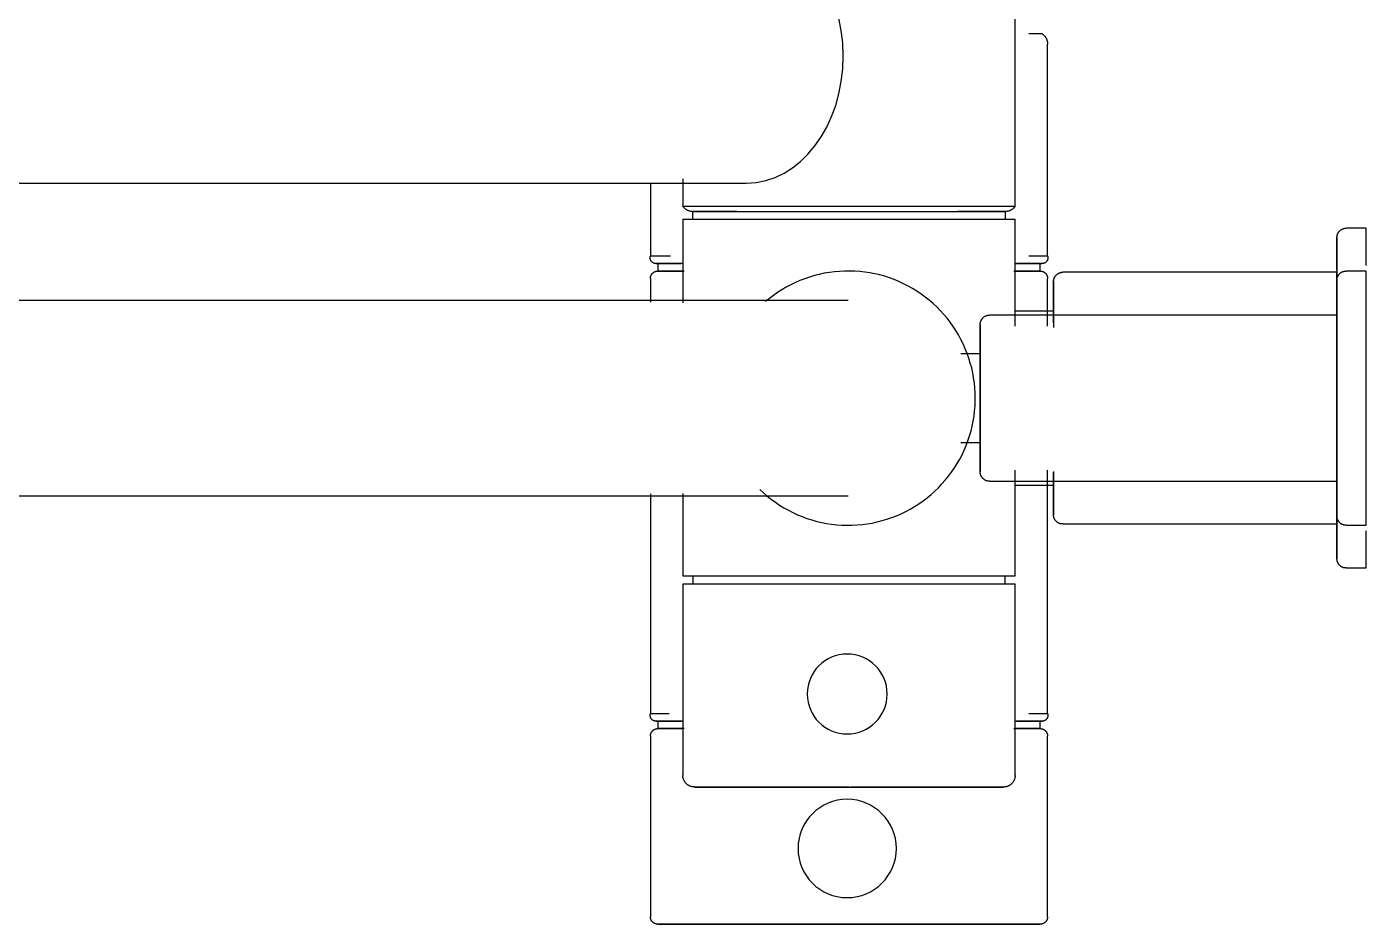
# Model space of a CAD drawing. Extents: x -45.7 to -14.1, y -192.9 to -169.
# Drawn here: x -35.5166 to -35.3796, y -173.3351 to -173.2433 of the extents above; entities that cross this region are included whole.
import ezdxf

# ---------------------------------------------------------------- set-up
doc = ezdxf.new("R2010")
doc.units = 0
doc.layers.add('CB- NET THAY-', color=7, linetype='Continuous')

# ---------------------------------------------------------------- blocks, each defined once
blk = doc.blocks.new('CTA - VÒI SEN - VÒI SEN Mora Izzy 130012-1060262-MB KIẾN TRÚC TẦNG 1')
at = {"layer": 'CB- NET THAY-'}
for p, q in [((-0.1737, 0), (-0.1737, -0.0206)), ((-0.1356, 0), (-0.1737, 0)), ((-0.13, 0), (-0.13, -0.0206)), ((0, 0), (-0.13, 0)), ((0.13, 0), (0, 0)), ((0.13, -0.0206), (0.13, 0)), ((0.1737, 0), (0.1356, 0)), ((0.1737, -0.0206), (0.1737, 0)), ((-0.1287, -0.03), (-0.1287, -0.3104)), ((-0.0764, -0.03), (-0.1287, -0.03)), ((-0.085, -0.03), (-0.085, -0.3854)), ((0, -0.03), (-0.085, -0.03)), ((0.085, -0.03), (0, -0.03)), ((0.1287, -0.03), (0.0764, -0.03)), ((0.085, -0.3854), (0.085, -0.03)), ((0.1287, -0.3104), (0.1287, -0.03)), ((-0.1455, -0.3261), (-0.3622, -0.3261)), ((-0.1455, -0.3452), (-0.1455, -0.3261)), ((-0.0736, -0.3261), (-0.1225, -0.3261)), ((-0.089, -0.32), (-0.089, -0.3592)), ((-0.0771, -0.32), (-0.089, -0.32)), ((0.3225, -0.3261), (0.0736, -0.3261)), ((0.089, -0.32), (0.0771, -0.32)), ((0.089, -0.3592), (0.089, -0.32)), ((0.3225, -0.3452), (0.3225, -0.3261)), ((0.5115, -0.3261), (0.3455, -0.3261)), ((0.5305, -0.3261), (0.5115, -0.3261)), ((-0.3731, -0.3454), (-0.3731, -0.3324)), ((-0.13, -0.3336), (-0.138, -0.3336)), ((-0.138, -0.3455), (-0.138, -0.3336)), ((-0.13, -0.3455), (-0.13, -0.3336)), ((0.338, -0.3336), (0.33, -0.3336)), ((0.33, -0.3455), (0.33, -0.3336)), ((0.338, -0.3455), (0.338, -0.3336)), ((-0.1962, -0.3592), (-0.49, -0.3592)), ((-0.1962, -0.5292), (-0.1962, -0.3592)), ((-0.183, -0.3692), (-0.1909, -0.3692)), ((-0.1909, -0.5292), (-0.1909, -0.3692)), ((-0.0736, -0.3592), (-0.183, -0.3592)), ((-0.183, -0.5292), (-0.183, -0.3592)), ((0.1817, -0.3592), (0.0736, -0.3592)), ((0.1817, -0.5292), (0.1817, -0.3592)), ((0.19, -0.3695), (0.1817, -0.3695)), ((0.3858, -0.3592), (0.19, -0.3592)), ((0.19, -0.5292), (0.19, -0.3592)), ((-0.0453, -0.395), (-0.0453, -0.4149)), ((0, -0.395), (-0.0453, -0.395)), ((0.0453, -0.395), (0, -0.395)), ((0.0453, -0.4149), (0.0453, -0.395)), ((-0.1962, -0.6992), (-0.1962, -0.5292)), ((-0.1909, -0.6892), (-0.1909, -0.5292)), ((-0.183, -0.6992), (-0.183, -0.5292)), ((0.1817, -0.6992), (0.1817, -0.5292)), ((0.19, -0.6992), (0.19, -0.5292)), ((0.3978, -0.5292), (0.3978, -0.5263)), ((0.3978, -0.5322), (0.3978, -0.5292)), ((0.538, -0.5292), (0.538, -0.5277)), ((0.538, -0.5308), (0.538, -0.5292)), ((-0.22, -1.5551), (-0.22, -0.6343)), ((-0.1909, -0.6892), (-0.183, -0.6892)), ((0.1817, -0.6889), (0.19, -0.6889)), ((-0.2244, -0.6992), (-0.1962, -0.6992)), ((-0.183, -0.6992), (-0.0974, -0.6992)), ((-0.1455, -0.7324), (-0.1455, -0.7118)), ((0.0974, -0.6992), (0.1817, -0.6992)), ((0.19, -0.6992), (0.3858, -0.6992)), ((-0.138, -0.7249), (-0.138, -0.7129)), ((-0.138, -0.7249), (-0.13, -0.7249)), ((-0.13, -0.7249), (-0.13, -0.7129)), ((0.3225, -0.7324), (0.3225, -0.7132)), ((0.33, -0.7249), (0.33, -0.7129)), ((0.33, -0.7249), (0.338, -0.7249)), ((0.338, -0.7249), (0.338, -0.7129)), ((-0.22, -0.7324), (-0.1455, -0.7324)), ((-0.1225, -0.7324), (-0.098, -0.7324)), ((0.0978, -0.7324), (0.3225, -0.7324)), ((0.3455, -0.7324), (0.5115, -0.7324)), ((0.5115, -0.7324), (0.5305, -0.7324)), ((-0.1, -0.98), (-0.1, -3.58)), ((0.1, -3.58), (0.1, -0.98))]:
    blk.add_line(p, q, dxfattribs=at)
for points in [[(-0.1643, -0.03), (-0.1647, -0.03), (-0.1651, -0.03), (-0.1655, -0.0299), (-0.1658, -0.0299), (-0.1662, -0.0298), (-0.1666, -0.0297), (-0.1669, -0.0296), (-0.1673, -0.0295), (-0.1677, -0.0294), (-0.168, -0.0293), (-0.1684, -0.0291), (-0.1687, -0.0289), (-0.169, -0.0288), (-0.1693, -0.0286), (-0.1697, -0.0284), (-0.17, -0.0281), (-0.1703, -0.0279), (-0.1705, -0.0277), (-0.1708, -0.0274), (-0.1711, -0.0271), (-0.1713, -0.0269), (-0.1716, -0.0266), (-0.1718, -0.0263), (-0.172, -0.026), (-0.1723, -0.0257), (-0.1725, -0.0254), (-0.1726, -0.025), (-0.1728, -0.0247), (-0.173, -0.0244), (-0.1731, -0.024), (-0.1732, -0.0237), (-0.1734, -0.0233), (-0.1735, -0.0229), (-0.1735, -0.0226), (-0.1736, -0.0222), (-0.1737, -0.0218), (-0.1737, -0.0215), (-0.1737, -0.0211), (-0.1737, -0.0207), (-0.1737, -0.0206)], [(-0.1206, -0.03), (-0.121, -0.03), (-0.1213, -0.03), (-0.1217, -0.0299), (-0.1221, -0.0299), (-0.1225, -0.0298), (-0.1228, -0.0297), (-0.1232, -0.0296), (-0.1236, -0.0295), (-0.1239, -0.0294), (-0.1243, -0.0293), (-0.1246, -0.0291), (-0.1249, -0.0289), (-0.1253, -0.0288), (-0.1256, -0.0286), (-0.1259, -0.0284), (-0.1262, -0.0281), (-0.1265, -0.0279), (-0.1268, -0.0277), (-0.1271, -0.0274), (-0.1273, -0.0271), (-0.1276, -0.0269), (-0.1278, -0.0266), (-0.1281, -0.0263), (-0.1283, -0.026), (-0.1285, -0.0257), (-0.1287, -0.0254), (-0.1289, -0.025), (-0.1291, -0.0247), (-0.1292, -0.0244), (-0.1294, -0.024), (-0.1295, -0.0237), (-0.1296, -0.0233), (-0.1297, -0.0229), (-0.1298, -0.0226), (-0.1299, -0.0222), (-0.1299, -0.0218), (-0.13, -0.0215), (-0.13, -0.0211), (-0.13, -0.0207), (-0.13, -0.0206)], [(0.13, -0.0206), (0.13, -0.021), (0.13, -0.0213), (0.1299, -0.0217), (0.1299, -0.0221), (0.1298, -0.0225), (0.1297, -0.0228), (0.1296, -0.0232), (0.1295, -0.0236), (0.1294, -0.0239), (0.1293, -0.0243), (0.1291, -0.0246), (0.1289, -0.0249), (0.1288, -0.0253), (0.1286, -0.0256), (0.1284, -0.0259), (0.1281, -0.0262), (0.1279, -0.0265), (0.1277, -0.0268), (0.1274, -0.0271), (0.1271, -0.0273), (0.1269, -0.0276), (0.1266, -0.0278), (0.1263, -0.0281), (0.126, -0.0283), (0.1257, -0.0285), (0.1254, -0.0287), (0.125, -0.0289), (0.1247, -0.0291), (0.1244, -0.0292), (0.124, -0.0294), (0.1237, -0.0295), (0.1233, -0.0296), (0.1229, -0.0297), (0.1226, -0.0298), (0.1222, -0.0299), (0.1218, -0.0299), (0.1214, -0.03), (0.1211, -0.03), (0.1207, -0.03), (0.1206, -0.03)], [(0.1737, -0.0206), (0.1737, -0.021), (0.1737, -0.0213), (0.1737, -0.0217), (0.1736, -0.0221), (0.1736, -0.0225), (0.1735, -0.0228), (0.1734, -0.0232), (0.1733, -0.0236), (0.1731, -0.0239), (0.173, -0.0243), (0.1729, -0.0246), (0.1727, -0.0249), (0.1725, -0.0253), (0.1723, -0.0256), (0.1721, -0.0259), (0.1719, -0.0262), (0.1717, -0.0265), (0.1714, -0.0268), (0.1712, -0.0271), (0.1709, -0.0273), (0.1706, -0.0276), (0.1703, -0.0278), (0.17, -0.0281), (0.1697, -0.0283), (0.1694, -0.0285), (0.1691, -0.0287), (0.1688, -0.0289), (0.1684, -0.0291), (0.1681, -0.0292), (0.1678, -0.0294), (0.1674, -0.0295), (0.167, -0.0296), (0.1667, -0.0297), (0.1663, -0.0298), (0.1659, -0.0299), (0.1656, -0.0299), (0.1652, -0.03), (0.1648, -0.03), (0.1644, -0.03), (0.1643, -0.03)], [(-0.1308, -0.03), (-0.1346, -0.03), (-0.1383, -0.03), (-0.1417, -0.03), (-0.1449, -0.03), (-0.1479, -0.03), (-0.1507, -0.03), (-0.1532, -0.03), (-0.1554, -0.03), (-0.1574, -0.03), (-0.1592, -0.03), (-0.1607, -0.03), (-0.162, -0.03), (-0.1629, -0.03), (-0.1637, -0.03), (-0.1641, -0.03), (-0.1643, -0.03)], [(-0.1643, -0.03), (-0.1642, -0.03), (-0.1638, -0.03), (-0.1632, -0.03), (-0.1622, -0.03), (-0.1611, -0.03), (-0.1596, -0.03), (-0.1579, -0.03), (-0.156, -0.03), (-0.1538, -0.03), (-0.1514, -0.03), (-0.1487, -0.03), (-0.1458, -0.03), (-0.1426, -0.03), (-0.1392, -0.03), (-0.1356, -0.03), (-0.1318, -0.03), (-0.1278, -0.03), (-0.1236, -0.03), (-0.1191, -0.03), (-0.1145, -0.03), (-0.1097, -0.03), (-0.1047, -0.03), (-0.0996, -0.03), (-0.0943, -0.03), (-0.0888, -0.03), (-0.0832, -0.03), (-0.0775, -0.03), (-0.0716, -0.03)], [(-0.072, -0.03), (-0.0758, -0.03), (-0.0795, -0.03), (-0.0831, -0.03), (-0.0865, -0.03), (-0.0898, -0.03), (-0.0929, -0.03), (-0.0959, -0.03), (-0.0988, -0.03), (-0.1015, -0.03), (-0.104, -0.03), (-0.1064, -0.03), (-0.1085, -0.03), (-0.1106, -0.03), (-0.1124, -0.03), (-0.1141, -0.03), (-0.1155, -0.03), (-0.1168, -0.03), (-0.1179, -0.03), (-0.1188, -0.03), (-0.1196, -0.03), (-0.1201, -0.03), (-0.1204, -0.03), (-0.1206, -0.03)], [(-0.1206, -0.03), (-0.1205, -0.03), (-0.1202, -0.03), (-0.1197, -0.03), (-0.1191, -0.03), (-0.1182, -0.03), (-0.1171, -0.03), (-0.1159, -0.03), (-0.1145, -0.03), (-0.1129, -0.03), (-0.1111, -0.03), (-0.1091, -0.03), (-0.107, -0.03), (-0.1047, -0.03), (-0.1022, -0.03), (-0.0995, -0.03), (-0.0967, -0.03), (-0.0938, -0.03), (-0.0907, -0.03), (-0.0874, -0.03), (-0.084, -0.03), (-0.0805, -0.03), (-0.0768, -0.03), (-0.0731, -0.03), (-0.0692, -0.03), (-0.0652, -0.03), (-0.061, -0.03), (-0.0568, -0.03), (-0.0525, -0.03), (-0.0482, -0.03), (-0.0437, -0.03), (-0.0392, -0.03), (-0.0346, -0.03), (-0.0299, -0.03), (-0.0252, -0.03), (-0.0205, -0.03), (-0.0157, -0.03), (-0.0109, -0.03), (-0.0061, -0.03), (-0.0013, -0.03), (0, -0.03)], [(0, -0.03), (0.0048, -0.03), (0.0096, -0.03), (0.0144, -0.03), (0.0192, -0.03), (0.024, -0.03), (0.0287, -0.03), (0.0333, -0.03), (0.0379, -0.03), (0.0425, -0.03), (0.047, -0.03), (0.0514, -0.03), (0.0557, -0.03), (0.0599, -0.03), (0.0641, -0.03), (0.0681, -0.03), (0.072, -0.03), (0.0758, -0.03), (0.0795, -0.03), (0.0831, -0.03), (0.0865, -0.03), (0.0898, -0.03), (0.0929, -0.03), (0.0959, -0.03), (0.0988, -0.03), (0.1015, -0.03), (0.104, -0.03), (0.1064, -0.03), (0.1085, -0.03), (0.1106, -0.03), (0.1124, -0.03), (0.1141, -0.03), (0.1155, -0.03), (0.1168, -0.03), (0.1179, -0.03), (0.1188, -0.03), (0.1196, -0.03), (0.1201, -0.03), (0.1204, -0.03), (0.1206, -0.03)], [(0.1206, -0.03), (0.1205, -0.03), (0.1202, -0.03), (0.1197, -0.03), (0.1191, -0.03), (0.1182, -0.03), (0.1171, -0.03), (0.1159, -0.03), (0.1145, -0.03), (0.1129, -0.03), (0.1111, -0.03), (0.1091, -0.03), (0.107, -0.03), (0.1047, -0.03), (0.1022, -0.03), (0.0995, -0.03), (0.0967, -0.03), (0.0938, -0.03), (0.0907, -0.03), (0.0874, -0.03), (0.084, -0.03), (0.0805, -0.03), (0.0768, -0.03), (0.0731, -0.03)], [(0.0759, -0.03), (0.0817, -0.03), (0.0873, -0.03), (0.0928, -0.03), (0.0981, -0.03), (0.1033, -0.03), (0.1084, -0.03), (0.1132, -0.03), (0.1179, -0.03), (0.1224, -0.03), (0.1267, -0.03), (0.1308, -0.03), (0.1346, -0.03), (0.1383, -0.03), (0.1417, -0.03), (0.1449, -0.03), (0.1479, -0.03), (0.1507, -0.03), (0.1532, -0.03), (0.1554, -0.03), (0.1574, -0.03), (0.1592, -0.03), (0.1607, -0.03), (0.162, -0.03), (0.1629, -0.03), (0.1637, -0.03), (0.1641, -0.03), (0.1643, -0.03)], [(0.1643, -0.03), (0.1642, -0.03), (0.1638, -0.03), (0.1632, -0.03), (0.1622, -0.03), (0.1611, -0.03), (0.1596, -0.03), (0.1579, -0.03), (0.156, -0.03), (0.1538, -0.03), (0.1514, -0.03), (0.1487, -0.03), (0.1458, -0.03), (0.1426, -0.03), (0.1392, -0.03), (0.1356, -0.03), (0.1318, -0.03), (0.1278, -0.03)], [(-0.1192, -0.32), (-0.1196, -0.32), (-0.1199, -0.32), (-0.1203, -0.3199), (-0.1207, -0.3199), (-0.1211, -0.3198), (-0.1214, -0.3197), (-0.1218, -0.3196), (-0.1222, -0.3195), (-0.1225, -0.3194), (-0.1229, -0.3192), (-0.1233, -0.3191), (-0.1236, -0.3189), (-0.1239, -0.3187), (-0.1243, -0.3185), (-0.1246, -0.3183), (-0.1249, -0.3181), (-0.1252, -0.3179), (-0.1255, -0.3176), (-0.1258, -0.3174), (-0.126, -0.3171), (-0.1263, -0.3168), (-0.1266, -0.3165), (-0.1268, -0.3162), (-0.127, -0.3159), (-0.1272, -0.3156), (-0.1274, -0.3153), (-0.1276, -0.3149), (-0.1278, -0.3146), (-0.128, -0.3142), (-0.1281, -0.3139), (-0.1282, -0.3135), (-0.1283, -0.3132), (-0.1285, -0.3128), (-0.1285, -0.3124), (-0.1286, -0.312), (-0.1287, -0.3117), (-0.1287, -0.3113), (-0.1287, -0.3109), (-0.1287, -0.3105), (-0.1287, -0.3104)], [(0.1287, -0.3104), (0.1287, -0.3108), (0.1287, -0.3112), (0.1287, -0.3116), (0.1286, -0.3119), (0.1286, -0.3123), (0.1285, -0.3127), (0.1284, -0.3131), (0.1283, -0.3134), (0.1281, -0.3138), (0.128, -0.3142), (0.1278, -0.3145), (0.1277, -0.3148), (0.1275, -0.3152), (0.1273, -0.3155), (0.1271, -0.3158), (0.1269, -0.3161), (0.1266, -0.3164), (0.1264, -0.3167), (0.1261, -0.317), (0.1258, -0.3173), (0.1256, -0.3176), (0.1253, -0.3178), (0.125, -0.318), (0.1247, -0.3183), (0.1243, -0.3185), (0.124, -0.3187), (0.1237, -0.3189), (0.1233, -0.319), (0.123, -0.3192), (0.1226, -0.3193), (0.1223, -0.3195), (0.1219, -0.3196), (0.1215, -0.3197), (0.1212, -0.3198), (0.1208, -0.3199), (0.1204, -0.3199), (0.12, -0.32), (0.1197, -0.32), (0.1193, -0.32), (0.1192, -0.32)], [(-0.3731, -0.3324), (-0.3729, -0.3319), (-0.3726, -0.3315), (-0.3723, -0.3311), (-0.372, -0.3307), (-0.3717, -0.3303), (-0.3713, -0.33), (-0.371, -0.3296), (-0.3706, -0.3293), (-0.3702, -0.3289), (-0.3698, -0.3286), (-0.3694, -0.3283), (-0.369, -0.3281), (-0.3686, -0.3278), (-0.3681, -0.3276), (-0.3677, -0.3273), (-0.3672, -0.3271), (-0.3667, -0.3269), (-0.3663, -0.3268), (-0.3658, -0.3266), (-0.3653, -0.3265), (-0.3648, -0.3264), (-0.3643, -0.3263), (-0.3638, -0.3262), (-0.3633, -0.3261), (-0.3628, -0.3261), (-0.3623, -0.3261), (-0.3622, -0.3261)], [(-0.1455, -0.3261), (-0.1453, -0.326), (-0.145, -0.3259), (-0.1448, -0.3259), (-0.1446, -0.3258), (-0.1444, -0.3258), (-0.1441, -0.3258), (-0.1439, -0.3258), (-0.1437, -0.3257), (-0.1434, -0.3257), (-0.1432, -0.3258), (-0.143, -0.3258), (-0.1427, -0.3258), (-0.1425, -0.3258), (-0.1423, -0.3259), (-0.142, -0.3259), (-0.1418, -0.326), (-0.1416, -0.3261), (-0.1414, -0.3261), (-0.1412, -0.3262), (-0.1409, -0.3263), (-0.1407, -0.3264), (-0.1405, -0.3266), (-0.1403, -0.3267), (-0.1401, -0.3268), (-0.14, -0.327), (-0.1398, -0.3271), (-0.1396, -0.3273), (-0.1394, -0.3274), (-0.1393, -0.3276), (-0.1391, -0.3278), (-0.139, -0.3279), (-0.1388, -0.3281), (-0.1387, -0.3283), (-0.1385, -0.3285), (-0.1384, -0.3287), (-0.1383, -0.3289), (-0.1382, -0.3291), (-0.1381, -0.3293), (-0.138, -0.3295), (-0.138, -0.3298), (-0.1379, -0.33), (-0.1378, -0.3302), (-0.1378, -0.3304), (-0.1377, -0.3307), (-0.1377, -0.3309), (-0.1377, -0.3311), (-0.1377, -0.3314), (-0.1377, -0.3316)], [(-0.13, -0.3336), (-0.13, -0.3333), (-0.13, -0.333), (-0.1299, -0.3327), (-0.1299, -0.3324), (-0.1299, -0.3321), (-0.1298, -0.3318), (-0.1297, -0.3315), (-0.1296, -0.3312), (-0.1295, -0.3309), (-0.1294, -0.3307), (-0.1293, -0.3304), (-0.1292, -0.3301), (-0.129, -0.3298), (-0.1289, -0.3296), (-0.1287, -0.3293), (-0.1285, -0.3291), (-0.1283, -0.3289), (-0.1281, -0.3286), (-0.1279, -0.3284), (-0.1277, -0.3282), (-0.1275, -0.328), (-0.1273, -0.3278), (-0.1271, -0.3276), (-0.1268, -0.3274), (-0.1266, -0.3273), (-0.1263, -0.3271), (-0.126, -0.327), (-0.1258, -0.3268), (-0.1255, -0.3267), (-0.1252, -0.3266), (-0.125, -0.3265), (-0.1247, -0.3264), (-0.1244, -0.3263), (-0.1241, -0.3263), (-0.1238, -0.3262), (-0.1235, -0.3262), (-0.1232, -0.3261), (-0.1229, -0.3261), (-0.1226, -0.3261), (-0.1225, -0.3261)], [(-0.0786, -0.32), (-0.0821, -0.32), (-0.0855, -0.32), (-0.0887, -0.32), (-0.0918, -0.32), (-0.0948, -0.32), (-0.0976, -0.32), (-0.1003, -0.32), (-0.1028, -0.32), (-0.1051, -0.32), (-0.1073, -0.32), (-0.1093, -0.32), (-0.1111, -0.32), (-0.1127, -0.32), (-0.1142, -0.32), (-0.1154, -0.32), (-0.1165, -0.32), (-0.1174, -0.32), (-0.1182, -0.32), (-0.1187, -0.32), (-0.119, -0.32), (-0.1192, -0.32)], [(-0.1192, -0.32), (-0.1191, -0.32), (-0.1188, -0.32), (-0.1183, -0.32), (-0.1176, -0.32), (-0.1168, -0.32), (-0.1158, -0.32), (-0.1145, -0.32), (-0.1131, -0.32), (-0.1115, -0.32), (-0.1098, -0.32), (-0.1078, -0.32), (-0.1057, -0.32), (-0.1034, -0.32), (-0.101, -0.32), (-0.0984, -0.32), (-0.0956, -0.32), (-0.0927, -0.32), (-0.0896, -0.32), (-0.0864, -0.32), (-0.083, -0.32), (-0.0795, -0.32), (-0.0759, -0.32), (-0.0722, -0.32)], [(0.0749, -0.32), (0.0786, -0.32), (0.0821, -0.32), (0.0855, -0.32), (0.0887, -0.32), (0.0918, -0.32), (0.0948, -0.32), (0.0976, -0.32), (0.1003, -0.32), (0.1028, -0.32), (0.1051, -0.32), (0.1073, -0.32), (0.1093, -0.32), (0.1111, -0.32), (0.1127, -0.32), (0.1142, -0.32), (0.1154, -0.32), (0.1165, -0.32), (0.1174, -0.32), (0.1182, -0.32), (0.1187, -0.32), (0.119, -0.32), (0.1192, -0.32)], [(0.1192, -0.32), (0.1191, -0.32), (0.1188, -0.32), (0.1183, -0.32), (0.1176, -0.32), (0.1168, -0.32), (0.1158, -0.32), (0.1145, -0.32), (0.1131, -0.32), (0.1115, -0.32), (0.1098, -0.32), (0.1078, -0.32), (0.1057, -0.32), (0.1034, -0.32), (0.101, -0.32), (0.0984, -0.32), (0.0956, -0.32), (0.0927, -0.32), (0.0896, -0.32), (0.0864, -0.32), (0.083, -0.32), (0.0795, -0.32), (0.0759, -0.32)], [(0.3225, -0.3261), (0.3227, -0.326), (0.323, -0.3259), (0.3232, -0.3259), (0.3234, -0.3258), (0.3237, -0.3258), (0.3239, -0.3258), (0.3241, -0.3258), (0.3244, -0.3257), (0.3246, -0.3257), (0.3248, -0.3258), (0.3251, -0.3258), (0.3253, -0.3258), (0.3255, -0.3258), (0.3257, -0.3259), (0.326, -0.3259), (0.3262, -0.326), (0.3264, -0.3261), (0.3266, -0.3261), (0.3269, -0.3262), (0.3271, -0.3263), (0.3273, -0.3264), (0.3275, -0.3266), (0.3277, -0.3267), (0.3279, -0.3268), (0.3281, -0.327), (0.3282, -0.3271), (0.3284, -0.3273), (0.3286, -0.3274), (0.3288, -0.3276), (0.3289, -0.3278), (0.3291, -0.3279), (0.3292, -0.3281), (0.3293, -0.3283), (0.3295, -0.3285), (0.3296, -0.3287), (0.3297, -0.3289), (0.3298, -0.3291), (0.3299, -0.3293), (0.33, -0.3295), (0.3301, -0.3298), (0.3301, -0.33), (0.3302, -0.3302), (0.3302, -0.3304), (0.3303, -0.3307), (0.3303, -0.3309), (0.3303, -0.3311), (0.3303, -0.3314), (0.3303, -0.3316)], [(0.338, -0.3336), (0.338, -0.3333), (0.338, -0.333), (0.3381, -0.3327), (0.3381, -0.3324), (0.3382, -0.3321), (0.3382, -0.3318), (0.3383, -0.3315), (0.3384, -0.3312), (0.3385, -0.3309), (0.3386, -0.3307), (0.3387, -0.3304), (0.3389, -0.3301), (0.339, -0.3298), (0.3392, -0.3296), (0.3393, -0.3293), (0.3395, -0.3291), (0.3397, -0.3289), (0.3399, -0.3286), (0.3401, -0.3284), (0.3403, -0.3282), (0.3405, -0.328), (0.3407, -0.3278), (0.341, -0.3276), (0.3412, -0.3274), (0.3414, -0.3273), (0.3417, -0.3271), (0.342, -0.327), (0.3422, -0.3268), (0.3425, -0.3267), (0.3428, -0.3266), (0.3431, -0.3265), (0.3433, -0.3264), (0.3436, -0.3263), (0.3439, -0.3263), (0.3442, -0.3262), (0.3445, -0.3262), (0.3448, -0.3261), (0.3451, -0.3261), (0.3454, -0.3261), (0.3455, -0.3261)], [(0.5305, -0.3261), (0.5308, -0.3261), (0.5311, -0.3261), (0.5314, -0.3261), (0.5317, -0.3262), (0.532, -0.3262), (0.5323, -0.3263), (0.5326, -0.3264), (0.5329, -0.3265), (0.5332, -0.3266), (0.5334, -0.3267), (0.5337, -0.3268), (0.534, -0.3269), (0.5342, -0.3271), (0.5345, -0.3272), (0.5348, -0.3274), (0.535, -0.3276), (0.5352, -0.3277), (0.5355, -0.3279), (0.5357, -0.3281), (0.5359, -0.3283), (0.5361, -0.3286), (0.5363, -0.3288), (0.5365, -0.329), (0.5367, -0.3293), (0.5368, -0.3295), (0.537, -0.3298), (0.5371, -0.33), (0.5373, -0.3303), (0.5374, -0.3306), (0.5375, -0.3308), (0.5376, -0.3311), (0.5377, -0.3314), (0.5378, -0.3317), (0.5378, -0.332), (0.5379, -0.3323), (0.5379, -0.3326), (0.538, -0.3329), (0.538, -0.3332), (0.538, -0.3335), (0.538, -0.3335)], [(-0.1377, -0.3588), (-0.1377, -0.3549), (-0.1377, -0.3513), (-0.1377, -0.348), (-0.1377, -0.345), (-0.1377, -0.3423), (-0.1377, -0.3399), (-0.1377, -0.3378), (-0.1377, -0.336), (-0.1377, -0.3345), (-0.1377, -0.3333), (-0.1377, -0.3324), (-0.1377, -0.3318), (-0.1377, -0.3316)], [(-0.1377, -0.3316), (-0.1377, -0.3317), (-0.1377, -0.3322), (-0.1377, -0.333), (-0.1377, -0.3341), (-0.1377, -0.3355), (-0.1377, -0.3372), (-0.1377, -0.3393), (-0.1377, -0.3416), (-0.1377, -0.3443), (-0.1377, -0.3472), (-0.1377, -0.3504), (-0.1377, -0.3539), (-0.1377, -0.3577)], [(-0.13, -0.3605), (-0.13, -0.3567), (-0.13, -0.3531), (-0.13, -0.3498), (-0.13, -0.3469), (-0.13, -0.3442), (-0.13, -0.3418), (-0.13, -0.3397), (-0.13, -0.3379), (-0.13, -0.3364), (-0.13, -0.3352), (-0.13, -0.3344), (-0.13, -0.3338), (-0.13, -0.3336)], [(-0.13, -0.3336), (-0.13, -0.3337), (-0.13, -0.3342), (-0.13, -0.335), (-0.13, -0.3361), (-0.13, -0.3375), (-0.13, -0.3392), (-0.13, -0.3412), (-0.13, -0.3435), (-0.13, -0.3461), (-0.13, -0.349), (-0.13, -0.3522), (-0.13, -0.3557), (-0.13, -0.3594)], [(0.3303, -0.3588), (0.3303, -0.3549), (0.3303, -0.3513), (0.3303, -0.348), (0.3303, -0.345), (0.3303, -0.3423), (0.3303, -0.3399), (0.3303, -0.3378), (0.3303, -0.336), (0.3303, -0.3345), (0.3303, -0.3333), (0.3303, -0.3324), (0.3303, -0.3318), (0.3303, -0.3316)], [(0.3303, -0.3316), (0.3303, -0.3317), (0.3303, -0.3322), (0.3303, -0.333), (0.3303, -0.3341), (0.3303, -0.3355), (0.3303, -0.3372), (0.3303, -0.3393), (0.3303, -0.3416), (0.3303, -0.3443), (0.3303, -0.3472), (0.3303, -0.3504), (0.3303, -0.3539), (0.3303, -0.3577)], [(0.338, -0.3605), (0.338, -0.3567), (0.338, -0.3531), (0.338, -0.3498), (0.338, -0.3469), (0.338, -0.3442), (0.338, -0.3418), (0.338, -0.3397), (0.338, -0.3379), (0.338, -0.3364), (0.338, -0.3352), (0.338, -0.3344), (0.338, -0.3338), (0.338, -0.3336)], [(0.338, -0.3336), (0.338, -0.3337), (0.338, -0.3342), (0.338, -0.335), (0.338, -0.3361), (0.338, -0.3375), (0.338, -0.3392), (0.338, -0.3412), (0.338, -0.3435), (0.338, -0.3461), (0.338, -0.349), (0.338, -0.3522), (0.338, -0.3557), (0.338, -0.3594)], [(0.538, -0.3335), (0.538, -0.3337), (0.538, -0.3342), (0.538, -0.3349), (0.538, -0.336), (0.538, -0.3374), (0.538, -0.3392), (0.538, -0.3412), (0.538, -0.3435), (0.538, -0.3461), (0.538, -0.349), (0.538, -0.3522), (0.538, -0.3557), (0.538, -0.3594), (0.538, -0.3634), (0.538, -0.3677), (0.538, -0.3723), (0.538, -0.3771), (0.538, -0.3821), (0.538, -0.3874), (0.538, -0.3929), (0.538, -0.3986), (0.538, -0.4045), (0.538, -0.4107), (0.538, -0.417), (0.538, -0.4235), (0.538, -0.4302), (0.538, -0.437), (0.538, -0.444), (0.538, -0.4511), (0.538, -0.4583), (0.538, -0.4657), (0.538, -0.4731), (0.538, -0.4807), (0.538, -0.4883), (0.538, -0.496), (0.538, -0.5037), (0.538, -0.5115), (0.538, -0.5193), (0.538, -0.5271), (0.538, -0.5292)], [(0.538, -0.5292), (0.538, -0.5214), (0.538, -0.5136), (0.538, -0.5058), (0.538, -0.4981), (0.538, -0.4904), (0.538, -0.4827), (0.538, -0.4752), (0.538, -0.4677), (0.538, -0.4603), (0.538, -0.453), (0.538, -0.4459), (0.538, -0.4389), (0.538, -0.432), (0.538, -0.4253), (0.538, -0.4187), (0.538, -0.4124), (0.538, -0.4062), (0.538, -0.4002), (0.538, -0.3944), (0.538, -0.3889), (0.538, -0.3835), (0.538, -0.3784), (0.538, -0.3735), (0.538, -0.3689), (0.538, -0.3646), (0.538, -0.3605), (0.538, -0.3566), (0.538, -0.3531), (0.538, -0.3498), (0.538, -0.3468), (0.538, -0.3442), (0.538, -0.3418), (0.538, -0.3397), (0.538, -0.3379), (0.538, -0.3364), (0.538, -0.3352), (0.538, -0.3343), (0.538, -0.3338), (0.538, -0.3336)], [(-0.1962, -0.3592), (-0.1958, -0.3595), (-0.1954, -0.3598), (-0.195, -0.3601), (-0.1947, -0.3604), (-0.1943, -0.3608), (-0.194, -0.3611), (-0.1937, -0.3615), (-0.1934, -0.3619), (-0.1931, -0.3623), (-0.1928, -0.3627), (-0.1926, -0.3631), (-0.1923, -0.3635), (-0.1921, -0.3639), (-0.1919, -0.3643), (-0.1917, -0.3648), (-0.1916, -0.3652), (-0.1914, -0.3657), (-0.1913, -0.3662), (-0.1912, -0.3666), (-0.1911, -0.3671), (-0.191, -0.3676), (-0.1909, -0.3681), (-0.1909, -0.3685), (-0.1909, -0.369), (-0.1909, -0.3692)], [(-0.1909, -0.5292), (-0.1909, -0.5228), (-0.1909, -0.5164), (-0.1909, -0.5101), (-0.1909, -0.5037), (-0.1909, -0.4974), (-0.1909, -0.4912), (-0.1909, -0.485), (-0.1909, -0.4789), (-0.1909, -0.4729), (-0.1909, -0.4669), (-0.1909, -0.4611), (-0.1909, -0.4554), (-0.1909, -0.4497), (-0.1909, -0.4442), (-0.1909, -0.4389), (-0.1909, -0.4337), (-0.1909, -0.4286), (-0.1909, -0.4237), (-0.1909, -0.419), (-0.1909, -0.4145), (-0.1909, -0.4101), (-0.1909, -0.4059), (-0.1909, -0.4019), (-0.1909, -0.3982), (-0.1909, -0.3946), (-0.1909, -0.3913), (-0.1909, -0.3881), (-0.1909, -0.3852), (-0.1909, -0.3825), (-0.1909, -0.3801), (-0.1909, -0.3779), (-0.1909, -0.376), (-0.1909, -0.3742), (-0.1909, -0.3728), (-0.1909, -0.3716), (-0.1909, -0.3706), (-0.1909, -0.3699), (-0.1909, -0.3694), (-0.1909, -0.3692)], [(-0.1909, -0.3692), (-0.1909, -0.3694), (-0.1909, -0.3697), (-0.1909, -0.3704), (-0.1909, -0.3713), (-0.1909, -0.3724), (-0.1909, -0.3738), (-0.1909, -0.3755), (-0.1909, -0.3774), (-0.1909, -0.3795), (-0.1909, -0.3819), (-0.1909, -0.3845), (-0.1909, -0.3873), (-0.1909, -0.3904), (-0.1909, -0.3937), (-0.1909, -0.3972), (-0.1909, -0.4009), (-0.1909, -0.4048), (-0.1909, -0.4089), (-0.1909, -0.4133), (-0.1909, -0.4178)], [(0.3858, -0.3592), (0.3863, -0.3592), (0.3868, -0.3593), (0.3873, -0.3593), (0.3877, -0.3594), (0.3882, -0.3595), (0.3887, -0.3596), (0.3891, -0.3597), (0.3896, -0.3598), (0.39, -0.36), (0.3905, -0.3602), (0.3909, -0.3604), (0.3913, -0.3606), (0.3918, -0.3608), (0.3922, -0.3611), (0.3926, -0.3613), (0.393, -0.3616), (0.3933, -0.3619), (0.3937, -0.3622), (0.394, -0.3625), (0.3944, -0.3629), (0.3947, -0.3632), (0.395, -0.3636), (0.3953, -0.3639), (0.3956, -0.3643), (0.3959, -0.3647), (0.3961, -0.3651), (0.3964, -0.3655), (0.3966, -0.366), (0.3968, -0.3664), (0.3969, -0.3668), (0.3971, -0.3673), (0.3973, -0.3678), (0.3974, -0.3682), (0.3975, -0.3687), (0.3976, -0.3691), (0.3977, -0.3696), (0.3977, -0.3701), (0.3977, -0.3706), (0.3978, -0.371), (0.3978, -0.3712)], [(0.3978, -0.5292), (0.3978, -0.5229), (0.3978, -0.5166), (0.3978, -0.5103), (0.3978, -0.5041), (0.3978, -0.4978), (0.3978, -0.4917), (0.3978, -0.4856), (0.3978, -0.4795), (0.3978, -0.4736), (0.3978, -0.4677), (0.3978, -0.4619), (0.3978, -0.4562), (0.3978, -0.4507), (0.3978, -0.4453), (0.3978, -0.44), (0.3978, -0.4348), (0.3978, -0.4298), (0.3978, -0.425), (0.3978, -0.4203), (0.3978, -0.4158), (0.3978, -0.4115), (0.3978, -0.4074), (0.3978, -0.4035), (0.3978, -0.3998), (0.3978, -0.3962), (0.3978, -0.3929), (0.3978, -0.3898), (0.3978, -0.387), (0.3978, -0.3843), (0.3978, -0.3819), (0.3978, -0.3797), (0.3978, -0.3778), (0.3978, -0.3761), (0.3978, -0.3747), (0.3978, -0.3735), (0.3978, -0.3725), (0.3978, -0.3718), (0.3978, -0.3714), (0.3978, -0.3712)], [(0.3978, -0.3712), (0.3978, -0.3713), (0.3978, -0.3717), (0.3978, -0.3723), (0.3978, -0.3732), (0.3978, -0.3743), (0.3978, -0.3757), (0.3978, -0.3773), (0.3978, -0.3792), (0.3978, -0.3813), (0.3978, -0.3836), (0.3978, -0.3862), (0.3978, -0.389), (0.3978, -0.3921), (0.3978, -0.3953), (0.3978, -0.3988), (0.3978, -0.4025), (0.3978, -0.4063), (0.3978, -0.4104), (0.3978, -0.4147), (0.3978, -0.4191), (0.3978, -0.4237), (0.3978, -0.4285), (0.3978, -0.4335), (0.3978, -0.4386), (0.3978, -0.4438), (0.3978, -0.4492), (0.3978, -0.4547), (0.3978, -0.4604), (0.3978, -0.4661), (0.3978, -0.472), (0.3978, -0.4779), (0.3978, -0.4839), (0.3978, -0.49), (0.3978, -0.4962), (0.3978, -0.5024), (0.3978, -0.5086), (0.3978, -0.5149), (0.3978, -0.5212), (0.3978, -0.5275)], [(-0.0754, -0.395), (-0.0758, -0.395), (-0.0762, -0.395), (-0.0766, -0.3949), (-0.0769, -0.3949), (-0.0773, -0.3948), (-0.0777, -0.3947), (-0.0781, -0.3946), (-0.0784, -0.3945), (-0.0788, -0.3944), (-0.0792, -0.3942), (-0.0795, -0.3941), (-0.0798, -0.3939), (-0.0802, -0.3937), (-0.0805, -0.3935), (-0.0808, -0.3933), (-0.0811, -0.3931), (-0.0814, -0.3929), (-0.0817, -0.3926), (-0.082, -0.3924), (-0.0823, -0.3921), (-0.0826, -0.3918), (-0.0828, -0.3915), (-0.083, -0.3912), (-0.0833, -0.3909), (-0.0835, -0.3906), (-0.0837, -0.3903), (-0.0839, -0.3899), (-0.084, -0.3896), (-0.0842, -0.3892), (-0.0843, -0.3889), (-0.0845, -0.3885), (-0.0846, -0.3882), (-0.0847, -0.3878), (-0.0848, -0.3874), (-0.0849, -0.387), (-0.0849, -0.3867), (-0.085, -0.3863), (-0.085, -0.3859), (-0.085, -0.3855), (-0.085, -0.3854)], [(-0.045, -0.395), (-0.0474, -0.395), (-0.0497, -0.395), (-0.052, -0.395), (-0.0541, -0.395), (-0.0562, -0.395), (-0.0581, -0.395), (-0.06, -0.395), (-0.0618, -0.395), (-0.0635, -0.395), (-0.065, -0.395), (-0.0665, -0.395), (-0.0679, -0.395), (-0.0691, -0.395), (-0.0703, -0.395), (-0.0713, -0.395), (-0.0723, -0.395), (-0.0731, -0.395), (-0.0738, -0.395), (-0.0743, -0.395), (-0.0748, -0.395), (-0.0751, -0.395), (-0.0753, -0.395), (-0.0754, -0.395)], [(-0.0754, -0.395), (-0.0754, -0.395), (-0.0752, -0.395), (-0.0749, -0.395), (-0.0745, -0.395), (-0.0739, -0.395), (-0.0733, -0.395), (-0.0725, -0.395), (-0.0716, -0.395), (-0.0706, -0.395), (-0.0695, -0.395), (-0.0682, -0.395), (-0.0669, -0.395), (-0.0655, -0.395), (-0.0639, -0.395), (-0.0622, -0.395), (-0.0605, -0.395), (-0.0586, -0.395), (-0.0567, -0.395), (-0.0547, -0.395), (-0.0525, -0.395), (-0.0503, -0.395), (-0.0481, -0.395), (-0.0457, -0.395), (-0.0433, -0.395), (-0.0408, -0.395), (-0.0382, -0.395), (-0.0355, -0.395), (-0.0329, -0.395), (-0.0301, -0.395), (-0.0273, -0.395), (-0.0245, -0.395), (-0.0216, -0.395), (-0.0187, -0.395), (-0.0158, -0.395), (-0.0128, -0.395), (-0.0098, -0.395), (-0.0068, -0.395), (-0.0038, -0.395), (-0.0008, -0.395), (0, -0.395)], [(0, -0.395), (0.003, -0.395), (0.006, -0.395), (0.009, -0.395), (0.012, -0.395), (0.015, -0.395), (0.0179, -0.395), (0.0208, -0.395), (0.0237, -0.395), (0.0266, -0.395), (0.0294, -0.395), (0.0321, -0.395), (0.0348, -0.395), (0.0375, -0.395), (0.0401, -0.395), (0.0426, -0.395), (0.045, -0.395), (0.0474, -0.395), (0.0497, -0.395), (0.052, -0.395), (0.0541, -0.395), (0.0562, -0.395), (0.0581, -0.395), (0.06, -0.395), (0.0618, -0.395), (0.0635, -0.395), (0.065, -0.395), (0.0665, -0.395), (0.0679, -0.395), (0.0691, -0.395), (0.0703, -0.395), (0.0713, -0.395), (0.0723, -0.395), (0.0731, -0.395), (0.0738, -0.395), (0.0743, -0.395), (0.0748, -0.395), (0.0751, -0.395), (0.0753, -0.395), (0.0754, -0.395)], [(0.0754, -0.395), (0.0754, -0.395), (0.0752, -0.395), (0.0749, -0.395), (0.0745, -0.395), (0.0739, -0.395), (0.0733, -0.395), (0.0725, -0.395), (0.0716, -0.395), (0.0706, -0.395), (0.0695, -0.395), (0.0682, -0.395), (0.0669, -0.395), (0.0655, -0.395), (0.0639, -0.395), (0.0622, -0.395), (0.0605, -0.395), (0.0586, -0.395), (0.0567, -0.395), (0.0547, -0.395), (0.0525, -0.395), (0.0503, -0.395), (0.0481, -0.395), (0.0457, -0.395)], [(0.085, -0.3854), (0.085, -0.3858), (0.085, -0.3862), (0.0849, -0.3866), (0.0849, -0.3869), (0.0848, -0.3873), (0.0847, -0.3877), (0.0846, -0.3881), (0.0845, -0.3884), (0.0844, -0.3888), (0.0842, -0.3892), (0.0841, -0.3895), (0.0839, -0.3898), (0.0837, -0.3902), (0.0835, -0.3905), (0.0833, -0.3908), (0.0831, -0.3911), (0.0829, -0.3914), (0.0826, -0.3917), (0.0824, -0.392), (0.0821, -0.3923), (0.0818, -0.3926), (0.0815, -0.3928), (0.0812, -0.393), (0.0809, -0.3933), (0.0806, -0.3935), (0.0803, -0.3937), (0.0799, -0.3939), (0.0796, -0.394), (0.0792, -0.3942), (0.0789, -0.3943), (0.0785, -0.3945), (0.0782, -0.3946), (0.0778, -0.3947), (0.0774, -0.3948), (0.077, -0.3949), (0.0767, -0.3949), (0.0763, -0.395), (0.0759, -0.395), (0.0755, -0.395), (0.0754, -0.395)], [(0, -0.4), (-0.0052, -0.4001), (-0.0104, -0.4004), (-0.0156, -0.4009), (-0.0207, -0.4017), (-0.0258, -0.4026), (-0.0309, -0.4037), (-0.0359, -0.4051), (-0.0409, -0.4066), (-0.0458, -0.4083), (-0.0506, -0.4103), (-0.0554, -0.4124), (-0.06, -0.4147), (-0.0646, -0.4172), (-0.0691, -0.4199), (-0.0734, -0.4227), (-0.0776, -0.4257), (-0.0818, -0.4289), (-0.0857, -0.4323), (-0.0896, -0.4358), (-0.0933, -0.4394), (-0.0968, -0.4432), (-0.1002, -0.4472), (-0.1034, -0.4513), (-0.1065, -0.4555), (-0.1094, -0.4598), (-0.1121, -0.4642), (-0.1147, -0.4687), (-0.117, -0.4734), (-0.1192, -0.4781), (-0.1212, -0.4829), (-0.123, -0.4878), (-0.1246, -0.4927), (-0.126, -0.4978), (-0.1271, -0.5028), (-0.1281, -0.5079), (-0.1289, -0.5131), (-0.1295, -0.5182), (-0.1299, -0.5234), (-0.13, -0.5286), (-0.13, -0.5338), (-0.1297, -0.539), (-0.1292, -0.5442), (-0.1286, -0.5493), (-0.1277, -0.5545), (-0.1266, -0.5596), (-0.1253, -0.5646), (-0.1239, -0.5696), (-0.1222, -0.5745), (-0.1203, -0.5794), (-0.1182, -0.5841), (-0.116, -0.5888), (-0.1135, -0.5934), (-0.1109, -0.5979), (-0.1081, -0.6023), (-0.1051, -0.6065), (-0.102, -0.6107), (-0.0987, -0.6147)], [(0.0933, -0.6206), (0.0968, -0.6168), (0.1002, -0.6129), (0.1034, -0.6088), (0.1065, -0.6046), (0.1094, -0.6003), (0.1121, -0.5958), (0.1147, -0.5913), (0.117, -0.5867), (0.1192, -0.5819), (0.1212, -0.5771), (0.123, -0.5723), (0.1246, -0.5673), (0.126, -0.5623), (0.1271, -0.5572), (0.1281, -0.5521), (0.1289, -0.547), (0.1295, -0.5418), (0.1299, -0.5366), (0.13, -0.5314), (0.13, -0.5262), (0.1297, -0.521), (0.1292, -0.5159), (0.1286, -0.5107), (0.1277, -0.5056), (0.1266, -0.5005), (0.1253, -0.4954), (0.1239, -0.4905), (0.1222, -0.4855), (0.1203, -0.4807), (0.1182, -0.4759), (0.116, -0.4712), (0.1135, -0.4666), (0.1109, -0.4621), (0.1081, -0.4578), (0.1051, -0.4535), (0.102, -0.4494), (0.0987, -0.4453), (0.0952, -0.4415), (0.0916, -0.4377), (0.0878, -0.4341), (0.0839, -0.4307), (0.0799, -0.4274), (0.0757, -0.4243), (0.0714, -0.4214), (0.067, -0.4186), (0.0625, -0.416), (0.0579, -0.4136), (0.0532, -0.4114), (0.0484, -0.4094), (0.0436, -0.4075), (0.0386, -0.4059), (0.0336, -0.4044), (0.0286, -0.4032), (0.0235, -0.4021), (0.0183, -0.4013), (0.0132, -0.4007), (0.008, -0.4002), (0.0028, -0.4), (0, -0.4)], [(-0.1909, -0.6892), (-0.1909, -0.6891), (-0.1909, -0.6887), (-0.1909, -0.6881), (-0.1909, -0.6872), (-0.1909, -0.686), (-0.1909, -0.6847), (-0.1909, -0.683), (-0.1909, -0.6811), (-0.1909, -0.679), (-0.1909, -0.6766), (-0.1909, -0.674), (-0.1909, -0.6712), (-0.1909, -0.6681), (-0.1909, -0.6648), (-0.1909, -0.6613), (-0.1909, -0.6576), (-0.1909, -0.6536), (-0.1909, -0.6495), (-0.1909, -0.6452), (-0.1909, -0.6407), (-0.1909, -0.636), (-0.1909, -0.6312), (-0.1909, -0.6262), (-0.1909, -0.621), (-0.1909, -0.6157), (-0.1909, -0.6102), (-0.1909, -0.6046), (-0.1909, -0.5989), (-0.1909, -0.5931), (-0.1909, -0.5872), (-0.1909, -0.5812), (-0.1909, -0.5751), (-0.1909, -0.5689), (-0.1909, -0.5627), (-0.1909, -0.5564), (-0.1909, -0.5501), (-0.1909, -0.5437), (-0.1909, -0.5374), (-0.1909, -0.531), (-0.1909, -0.5292)], [(-0.1, -0.53), (-0.1, -0.5304), (-0.1, -0.5314), (-0.1, -0.5332), (-0.1, -0.5357), (-0.1, -0.539), (-0.1, -0.5429), (-0.1, -0.5475), (-0.1, -0.5528), (-0.1, -0.5588), (-0.1, -0.5655), (-0.1, -0.5729), (-0.1, -0.5809), (-0.1, -0.5895), (-0.1, -0.5987), (-0.1, -0.6086), (-0.1, -0.6191), (-0.1, -0.6301), (-0.1, -0.6417), (-0.1, -0.6538), (-0.1, -0.6665), (-0.1, -0.6796), (-0.1, -0.6933), (-0.1, -0.7074), (-0.1, -0.7219), (-0.1, -0.7369), (-0.1, -0.7522), (-0.1, -0.7679), (-0.1, -0.7839), (-0.1, -0.8003), (-0.1, -0.8169), (-0.1, -0.8338), (-0.1, -0.851), (-0.1, -0.8683), (-0.1, -0.8858), (-0.1, -0.9035), (-0.1, -0.9213), (-0.1, -0.9392), (-0.1, -0.9572), (-0.1, -0.9751), (-0.1, -0.98)], [(0.1, -0.98), (0.1, -0.962), (0.1, -0.944), (0.1, -0.9261), (0.1, -0.9083), (0.1, -0.8906), (0.1, -0.873), (0.1, -0.8556), (0.1, -0.8384), (0.1, -0.8215), (0.1, -0.8048), (0.1, -0.7883), (0.1, -0.7722), (0.1, -0.7564), (0.1, -0.741), (0.1, -0.7259), (0.1, -0.7113), (0.1, -0.697), (0.1, -0.6833), (0.1, -0.67), (0.1, -0.6572), (0.1, -0.6449), (0.1, -0.6332), (0.1, -0.622), (0.1, -0.6114), (0.1, -0.6013), (0.1, -0.5919), (0.1, -0.5831), (0.1, -0.575), (0.1, -0.5674), (0.1, -0.5606), (0.1, -0.5544), (0.1, -0.5489), (0.1, -0.5441), (0.1, -0.54), (0.1, -0.5365), (0.1, -0.5338), (0.1, -0.5319), (0.1, -0.5306), (0.1, -0.53), (0.1, -0.53)], [(0.3978, -0.5292), (0.3978, -0.5356), (0.3978, -0.5419), (0.3978, -0.5482), (0.3978, -0.5544), (0.3978, -0.5606), (0.3978, -0.5668), (0.3978, -0.5729), (0.3978, -0.579), (0.3978, -0.5849), (0.3978, -0.5908), (0.3978, -0.5966), (0.3978, -0.6022), (0.3978, -0.6078), (0.3978, -0.6132), (0.3978, -0.6185), (0.3978, -0.6236), (0.3978, -0.6286), (0.3978, -0.6335), (0.3978, -0.6381), (0.3978, -0.6426), (0.3978, -0.6469), (0.3978, -0.6511), (0.3978, -0.655), (0.3978, -0.6587), (0.3978, -0.6622), (0.3978, -0.6656), (0.3978, -0.6686), (0.3978, -0.6715), (0.3978, -0.6741), (0.3978, -0.6766), (0.3978, -0.6787), (0.3978, -0.6807), (0.3978, -0.6824), (0.3978, -0.6838), (0.3978, -0.685), (0.3978, -0.6859), (0.3978, -0.6866), (0.3978, -0.6871), (0.3978, -0.6873)], [(0.3978, -0.6873), (0.3978, -0.6872), (0.3978, -0.6868), (0.3978, -0.6862), (0.3978, -0.6853), (0.3978, -0.6841), (0.3978, -0.6828), (0.3978, -0.6811), (0.3978, -0.6793), (0.3978, -0.6772), (0.3978, -0.6748), (0.3978, -0.6722), (0.3978, -0.6694), (0.3978, -0.6664), (0.3978, -0.6632), (0.3978, -0.6597), (0.3978, -0.656), (0.3978, -0.6521), (0.3978, -0.6481), (0.3978, -0.6438), (0.3978, -0.6394), (0.3978, -0.6347), (0.3978, -0.6299), (0.3978, -0.625), (0.3978, -0.6199), (0.3978, -0.6146), (0.3978, -0.6093), (0.3978, -0.6037), (0.3978, -0.5981), (0.3978, -0.5924), (0.3978, -0.5865), (0.3978, -0.5806), (0.3978, -0.5746), (0.3978, -0.5685), (0.3978, -0.5623), (0.3978, -0.5561), (0.3978, -0.5499), (0.3978, -0.5436), (0.3978, -0.5373), (0.3978, -0.5309), (0.3978, -0.5292)], [(0.538, -0.5292), (0.538, -0.5371), (0.538, -0.5449), (0.538, -0.5527), (0.538, -0.5604), (0.538, -0.5681), (0.538, -0.5758), (0.538, -0.5833), (0.538, -0.5908), (0.538, -0.5982), (0.538, -0.6054), (0.538, -0.6126), (0.538, -0.6196), (0.538, -0.6265), (0.538, -0.6332), (0.538, -0.6397), (0.538, -0.6461), (0.538, -0.6523), (0.538, -0.6583), (0.538, -0.6641), (0.538, -0.6696), (0.538, -0.675), (0.538, -0.6801), (0.538, -0.6849), (0.538, -0.6895), (0.538, -0.6939), (0.538, -0.698), (0.538, -0.7018), (0.538, -0.7054), (0.538, -0.7086), (0.538, -0.7116), (0.538, -0.7143), (0.538, -0.7167), (0.538, -0.7188), (0.538, -0.7206), (0.538, -0.7221), (0.538, -0.7233), (0.538, -0.7241), (0.538, -0.7247), (0.538, -0.7249)], [(0.538, -0.7249), (0.538, -0.7248), (0.538, -0.7243), (0.538, -0.7235), (0.538, -0.7224), (0.538, -0.721), (0.538, -0.7193), (0.538, -0.7173), (0.538, -0.715), (0.538, -0.7124), (0.538, -0.7095), (0.538, -0.7063), (0.538, -0.7028), (0.538, -0.6991), (0.538, -0.695), (0.538, -0.6907), (0.538, -0.6862), (0.538, -0.6814), (0.538, -0.6764), (0.538, -0.6711), (0.538, -0.6656), (0.538, -0.6599), (0.538, -0.6539), (0.538, -0.6478), (0.538, -0.6415), (0.538, -0.635), (0.538, -0.6283), (0.538, -0.6215), (0.538, -0.6145), (0.538, -0.6074), (0.538, -0.6001), (0.538, -0.5928), (0.538, -0.5853), (0.538, -0.5778), (0.538, -0.5702), (0.538, -0.5625), (0.538, -0.5548), (0.538, -0.547), (0.538, -0.5392), (0.538, -0.5313), (0.538, -0.5292)], [(-0.1909, -0.644), (-0.1909, -0.6484), (-0.1909, -0.6526), (-0.1909, -0.6565), (-0.1909, -0.6603), (-0.1909, -0.6639), (-0.1909, -0.6672), (-0.1909, -0.6703), (-0.1909, -0.6733), (-0.1909, -0.6759), (-0.1909, -0.6784), (-0.1909, -0.6806), (-0.1909, -0.6825), (-0.1909, -0.6842), (-0.1909, -0.6857), (-0.1909, -0.6869), (-0.1909, -0.6879), (-0.1909, -0.6886), (-0.1909, -0.689), (-0.1909, -0.6892)], [(-0.1909, -0.6892), (-0.1909, -0.6897), (-0.1909, -0.6902), (-0.191, -0.6907), (-0.191, -0.6912), (-0.1911, -0.6916), (-0.1912, -0.6921), (-0.1913, -0.6926), (-0.1915, -0.693), (-0.1917, -0.6935), (-0.1918, -0.6939), (-0.192, -0.6944), (-0.1922, -0.6948), (-0.1925, -0.6952), (-0.1927, -0.6956), (-0.193, -0.696), (-0.1933, -0.6964), (-0.1936, -0.6968), (-0.1939, -0.6972), (-0.1942, -0.6975), (-0.1945, -0.6979), (-0.1949, -0.6982), (-0.1953, -0.6985), (-0.1956, -0.6988), (-0.196, -0.6991), (-0.1962, -0.6992)], [(-0.13, -0.698), (-0.13, -0.7018), (-0.13, -0.7054), (-0.13, -0.7086), (-0.13, -0.7116), (-0.13, -0.7143), (-0.13, -0.7167), (-0.13, -0.7188), (-0.13, -0.7206), (-0.13, -0.7221), (-0.13, -0.7232), (-0.13, -0.7241), (-0.13, -0.7247), (-0.13, -0.7249)], [(0.338, -0.698), (0.338, -0.7018), (0.338, -0.7054), (0.338, -0.7086), (0.338, -0.7116), (0.338, -0.7143), (0.338, -0.7167), (0.338, -0.7188), (0.338, -0.7206), (0.338, -0.7221), (0.338, -0.7232), (0.338, -0.7241), (0.338, -0.7247), (0.338, -0.7249)], [(0.3978, -0.6873), (0.3977, -0.6878), (0.3977, -0.6883), (0.3977, -0.6887), (0.3976, -0.6892), (0.3975, -0.6897), (0.3974, -0.6901), (0.3973, -0.6906), (0.3972, -0.6911), (0.397, -0.6915), (0.3968, -0.6919), (0.3966, -0.6924), (0.3964, -0.6928), (0.3962, -0.6932), (0.3959, -0.6936), (0.3957, -0.694), (0.3954, -0.6944), (0.3951, -0.6948), (0.3948, -0.6952), (0.3945, -0.6955), (0.3941, -0.6959), (0.3938, -0.6962), (0.3934, -0.6965), (0.3931, -0.6968), (0.3927, -0.6971), (0.3923, -0.6973), (0.3919, -0.6976), (0.3914, -0.6978), (0.391, -0.698), (0.3906, -0.6982), (0.3901, -0.6984), (0.3897, -0.6986), (0.3892, -0.6987), (0.3888, -0.6989), (0.3883, -0.699), (0.3879, -0.6991), (0.3874, -0.6991), (0.3869, -0.6992), (0.3864, -0.6992), (0.386, -0.6992), (0.3858, -0.6992)], [(-0.1377, -0.6997), (-0.1377, -0.7036), (-0.1377, -0.7071), (-0.1377, -0.7104), (-0.1377, -0.7135), (-0.1377, -0.7162), (-0.1377, -0.7186), (-0.1377, -0.7207), (-0.1377, -0.7225), (-0.1377, -0.724), (-0.1377, -0.7252), (-0.1377, -0.7261), (-0.1377, -0.7266), (-0.1377, -0.7269)], [(-0.1377, -0.7269), (-0.1377, -0.7267), (-0.1377, -0.7263), (-0.1377, -0.7255), (-0.1377, -0.7244), (-0.1377, -0.7229), (-0.1377, -0.7212), (-0.1377, -0.7192), (-0.1377, -0.7169), (-0.1377, -0.7142), (-0.1377, -0.7113), (-0.1377, -0.7081), (-0.1377, -0.7046), (-0.1377, -0.7008)], [(-0.13, -0.7249), (-0.13, -0.7248), (-0.13, -0.7243), (-0.13, -0.7235), (-0.13, -0.7224), (-0.13, -0.721), (-0.13, -0.7193), (-0.13, -0.7173), (-0.13, -0.715), (-0.13, -0.7124), (-0.13, -0.7095), (-0.13, -0.7063), (-0.13, -0.7028), (-0.13, -0.699)], [(0.3303, -0.6997), (0.3303, -0.7036), (0.3303, -0.7071), (0.3303, -0.7104), (0.3303, -0.7135), (0.3303, -0.7162), (0.3303, -0.7186), (0.3303, -0.7207), (0.3303, -0.7225), (0.3303, -0.724), (0.3303, -0.7252), (0.3303, -0.7261), (0.3303, -0.7266), (0.3303, -0.7269)], [(0.3303, -0.7269), (0.3303, -0.7267), (0.3303, -0.7263), (0.3303, -0.7255), (0.3303, -0.7244), (0.3303, -0.7229), (0.3303, -0.7212), (0.3303, -0.7192), (0.3303, -0.7169), (0.3303, -0.7142), (0.3303, -0.7113), (0.3303, -0.7081), (0.3303, -0.7046), (0.3303, -0.7008)], [(0.338, -0.7249), (0.338, -0.7248), (0.338, -0.7243), (0.338, -0.7235), (0.338, -0.7224), (0.338, -0.721), (0.338, -0.7193), (0.338, -0.7173), (0.338, -0.715), (0.338, -0.7124), (0.338, -0.7095), (0.338, -0.7063), (0.338, -0.7028), (0.338, -0.699)], [(-0.1225, -0.7324), (-0.1228, -0.7324), (-0.1231, -0.7324), (-0.1234, -0.7323), (-0.1237, -0.7323), (-0.124, -0.7322), (-0.1243, -0.7322), (-0.1246, -0.7321), (-0.1249, -0.732), (-0.1252, -0.7319), (-0.1254, -0.7318), (-0.1257, -0.7317), (-0.126, -0.7315), (-0.1262, -0.7314), (-0.1265, -0.7312), (-0.1267, -0.7311), (-0.127, -0.7309), (-0.1272, -0.7307), (-0.1275, -0.7305), (-0.1277, -0.7303), (-0.1279, -0.7301), (-0.1281, -0.7299), (-0.1283, -0.7297), (-0.1285, -0.7294), (-0.1286, -0.7292), (-0.1288, -0.7289), (-0.129, -0.7287), (-0.1291, -0.7284), (-0.1293, -0.7282), (-0.1294, -0.7279), (-0.1295, -0.7276), (-0.1296, -0.7273), (-0.1297, -0.7271), (-0.1298, -0.7268), (-0.1298, -0.7265), (-0.1299, -0.7262), (-0.1299, -0.7259), (-0.13, -0.7256), (-0.13, -0.7253), (-0.13, -0.725), (-0.13, -0.7249)], [(0.3455, -0.7324), (0.3452, -0.7324), (0.3449, -0.7324), (0.3446, -0.7323), (0.3443, -0.7323), (0.344, -0.7322), (0.3437, -0.7322), (0.3434, -0.7321), (0.3431, -0.732), (0.3429, -0.7319), (0.3426, -0.7318), (0.3423, -0.7317), (0.342, -0.7315), (0.3418, -0.7314), (0.3415, -0.7312), (0.3413, -0.7311), (0.341, -0.7309), (0.3408, -0.7307), (0.3406, -0.7305), (0.3403, -0.7303), (0.3401, -0.7301), (0.3399, -0.7299), (0.3397, -0.7297), (0.3395, -0.7294), (0.3394, -0.7292), (0.3392, -0.7289), (0.339, -0.7287), (0.3389, -0.7284), (0.3388, -0.7282), (0.3386, -0.7279), (0.3385, -0.7276), (0.3384, -0.7273), (0.3383, -0.7271), (0.3382, -0.7268), (0.3382, -0.7265), (0.3381, -0.7262), (0.3381, -0.7259), (0.338, -0.7256), (0.338, -0.7253), (0.338, -0.725), (0.338, -0.7249)], [(0.538, -0.7249), (0.538, -0.7252), (0.538, -0.7255), (0.5379, -0.7258), (0.5379, -0.7261), (0.5379, -0.7264), (0.5378, -0.7267), (0.5377, -0.727), (0.5376, -0.7273), (0.5375, -0.7276), (0.5374, -0.7278), (0.5373, -0.7281), (0.5372, -0.7284), (0.537, -0.7286), (0.5369, -0.7289), (0.5367, -0.7291), (0.5365, -0.7294), (0.5363, -0.7296), (0.5362, -0.7298), (0.5359, -0.7301), (0.5357, -0.7303), (0.5355, -0.7305), (0.5353, -0.7307), (0.5351, -0.7309), (0.5348, -0.731), (0.5346, -0.7312), (0.5343, -0.7314), (0.5341, -0.7315), (0.5338, -0.7316), (0.5335, -0.7318), (0.5332, -0.7319), (0.533, -0.732), (0.5327, -0.7321), (0.5324, -0.7321), (0.5321, -0.7322), (0.5318, -0.7323), (0.5315, -0.7323), (0.5312, -0.7324), (0.5309, -0.7324), (0.5306, -0.7324), (0.5305, -0.7324)], [(-0.1377, -0.7269), (-0.1377, -0.7271), (-0.1377, -0.7274), (-0.1377, -0.7276), (-0.1377, -0.7278), (-0.1378, -0.728), (-0.1378, -0.7283), (-0.1379, -0.7285), (-0.138, -0.7287), (-0.138, -0.7289), (-0.1381, -0.7292), (-0.1382, -0.7294), (-0.1383, -0.7296), (-0.1384, -0.7298), (-0.1386, -0.73), (-0.1387, -0.7302), (-0.1388, -0.7304), (-0.139, -0.7306), (-0.1391, -0.7307), (-0.1393, -0.7309), (-0.1394, -0.7311), (-0.1396, -0.7312), (-0.1398, -0.7314), (-0.14, -0.7315), (-0.1402, -0.7317), (-0.1404, -0.7318), (-0.1405, -0.7319), (-0.1408, -0.732), (-0.141, -0.7321), (-0.1412, -0.7322), (-0.1414, -0.7323), (-0.1416, -0.7324), (-0.1418, -0.7325), (-0.1421, -0.7325), (-0.1423, -0.7326), (-0.1425, -0.7326), (-0.1427, -0.7327), (-0.143, -0.7327), (-0.1432, -0.7327), (-0.1434, -0.7327), (-0.1437, -0.7327), (-0.1439, -0.7327), (-0.1441, -0.7327), (-0.1444, -0.7327), (-0.1446, -0.7326), (-0.1448, -0.7326), (-0.1451, -0.7325), (-0.1453, -0.7325), (-0.1455, -0.7324)], [(0.3303, -0.7269), (0.3303, -0.7271), (0.3303, -0.7274), (0.3303, -0.7276), (0.3303, -0.7278), (0.3302, -0.728), (0.3302, -0.7283), (0.3301, -0.7285), (0.33, -0.7287), (0.33, -0.7289), (0.3299, -0.7292), (0.3298, -0.7294), (0.3297, -0.7296), (0.3296, -0.7298), (0.3295, -0.73), (0.3293, -0.7302), (0.3292, -0.7304), (0.329, -0.7306), (0.3289, -0.7307), (0.3287, -0.7309), (0.3286, -0.7311), (0.3284, -0.7312), (0.3282, -0.7314), (0.328, -0.7315), (0.3279, -0.7317), (0.3277, -0.7318), (0.3275, -0.7319), (0.3273, -0.732), (0.327, -0.7321), (0.3268, -0.7322), (0.3266, -0.7323), (0.3264, -0.7324), (0.3262, -0.7325), (0.326, -0.7325), (0.3257, -0.7326), (0.3255, -0.7326), (0.3253, -0.7327), (0.325, -0.7327), (0.3248, -0.7327), (0.3246, -0.7327), (0.3243, -0.7327), (0.3241, -0.7327), (0.3239, -0.7327), (0.3236, -0.7327), (0.3234, -0.7326), (0.3232, -0.7326), (0.323, -0.7325), (0.3227, -0.7325), (0.3225, -0.7324)]]:
    blk.add_lwpolyline(points, dxfattribs=at)
for centre, radius, start, end in [((0.3026, -0.5311), 0.0409, 0, 180), ((0.4606, -0.5311), 0.0503, 0, 180), ((0.3026, -0.5311), 0.0409, 180, 0), ((0.4606, -0.5311), 0.0503, 180, 0)]:
    blk.add_arc(centre, radius, start, end, dxfattribs=at)
for major_axis, start_param, end_param in [((-0.13, 0), 4.712389, 6.283185), ((0.13, 0), 0, 1.570796)]:
    blk.add_ellipse((-0.35, -0.6343), major_axis=major_axis, ratio=0.763241, start_param=start_param, end_param=end_param, dxfattribs=at)

msp = doc.modelspace()

# ---------------------------------------------------------------- block references
at = {"layer": 'CB- NET THAY-', "xscale": 0.09999999999999999, "yscale": 0.10000000000000003, "rotation": -90.00000000000001}
msp.add_blockref('CTA - VÒI SEN - VÒI SEN Mora Izzy 130012-1060262-MB KIẾN TRÚC TẦNG 1', (-35.37959, -173.28133), dxfattribs=at)

doc.saveas('drawing.dxf')
